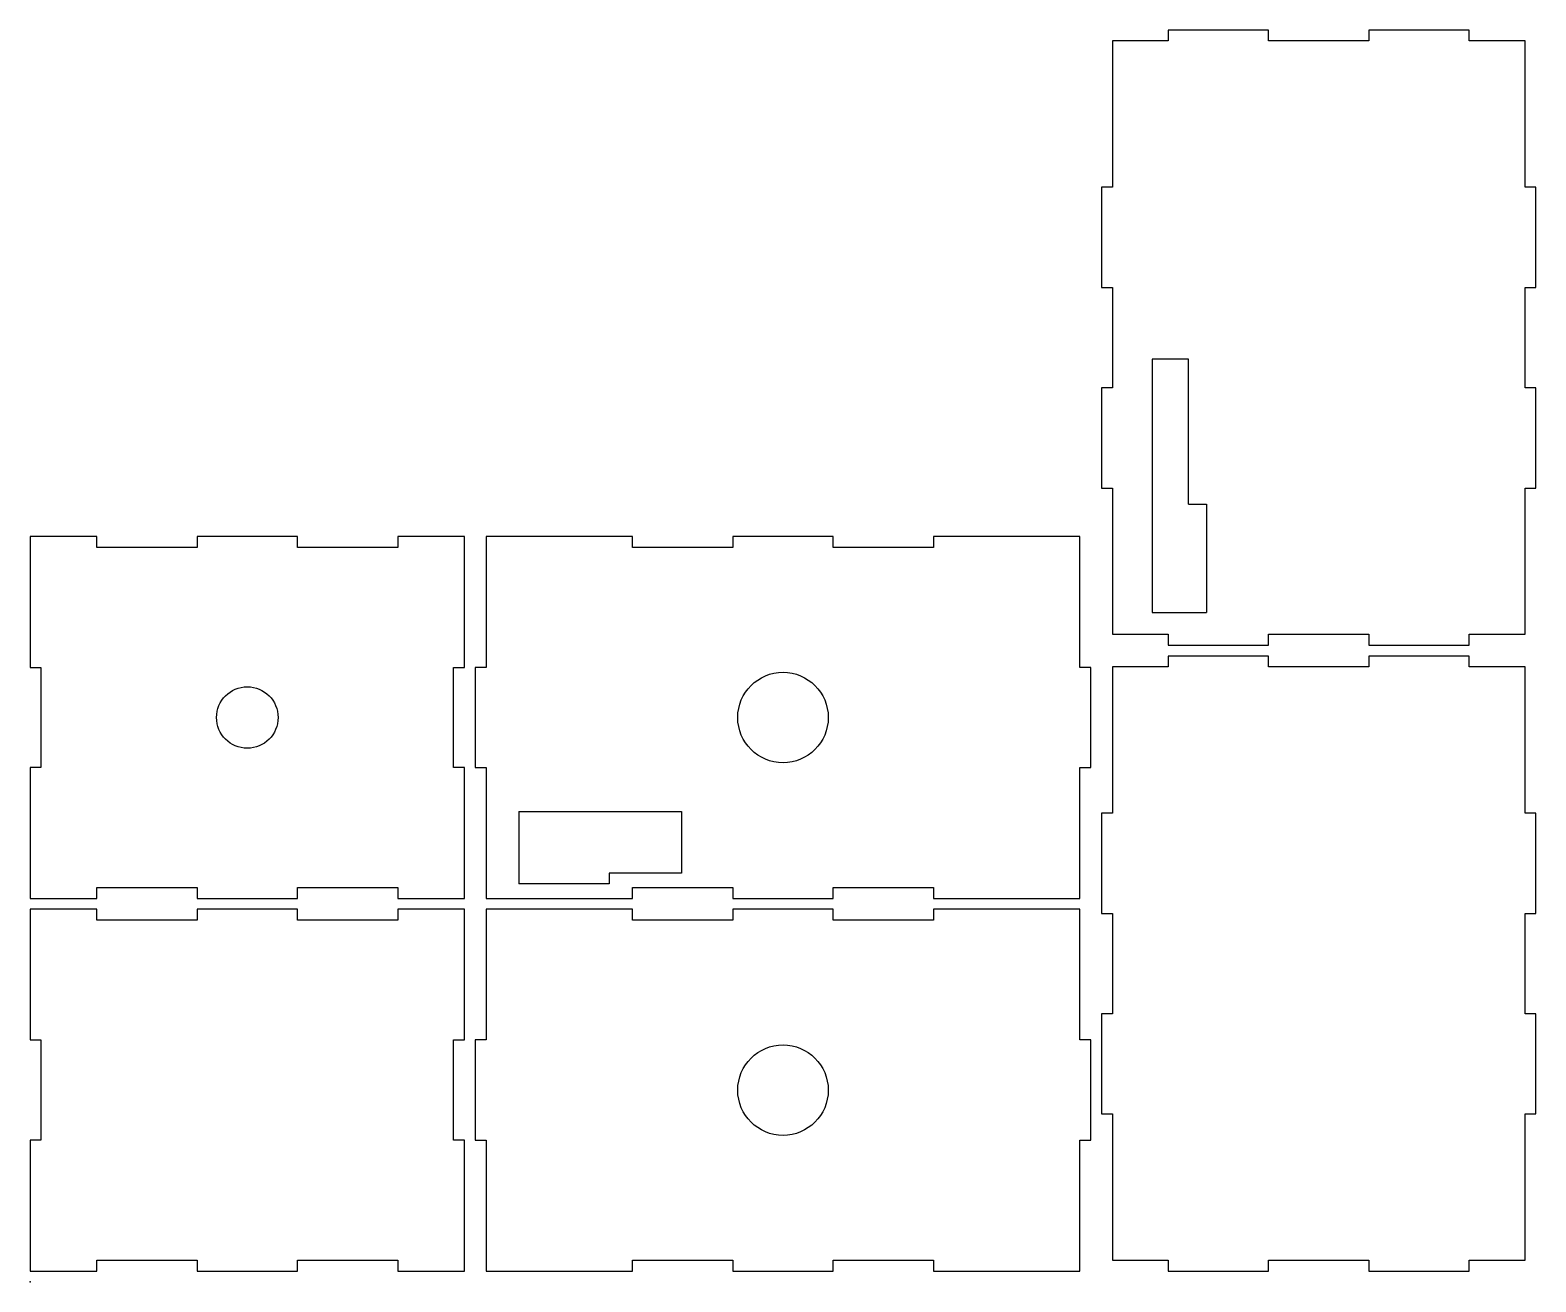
# Model space of a CAD drawing. Header units: centimetres. Extents: x 0 to 41.6, y 0 to 34.6.
import ezdxf

# ---------------------------------------------------------------- set-up
doc = ezdxf.new("R2010")
doc.units = ezdxf.units.CM
doc.header["$MEASUREMENT"] = 0
for name, color, linetype in [('box-edited v1_back_outsideCutPath', 7, 'Continuous'), ('box-edited v1_bottom_outsideCutPath', 7, 'Continuous'), ('box-edited v1_front_outsideCutPath', 7, 'Continuous'), ('box-edited v1_left_outsideCutPath', 7, 'Continuous'), ('box-edited v1_right_outsideCutPath', 7, 'Continuous'), ('box-edited v1_top_outsideCutPath', 7, 'Continuous')]:
    doc.layers.add(name, color=color, linetype=linetype)

msp = doc.modelspace()

# ---------------------------------------------------------------- linework, layer by layer
at = {"layer": 'box-edited v1_back_outsideCutPath'}
for p, q in [((0, 20.6), (0, 16.986205)), ((1.841385, 20.6), (0, 20.6)), ((1.841385, 20.3), (1.841385, 20.6)), ((4.613795, 20.6), (4.613795, 20.3)), ((7.386205, 20.6), (4.613795, 20.6)), ((7.386205, 20.3), (7.386205, 20.6)), ((10.158615, 20.6), (10.158615, 20.3)), ((12, 20.6), (10.158615, 20.6)), ((12, 19.758615), (12, 20.6)), ((4.613795, 20.3), (1.841385, 20.3)), ((10.158615, 20.3), (7.386205, 20.3)), ((12, 16.986205), (12, 19.758615)), ((0, 16.986205), (0.3, 16.986205)), ((0.3, 16.986205), (0.3, 14.213795)), ((11.7, 16.986205), (12, 16.986205)), ((11.7, 14.213795), (11.7, 16.986205)), ((0.3, 14.213795), (0, 14.213795)), ((0, 14.213795), (0, 11.441385)), ((12, 14.213795), (11.7, 14.213795)), ((12, 10.6), (12, 14.213795)), ((0, 11.441385), (0, 10.6)), ((1.841385, 10.9), (4.613795, 10.9)), ((1.841385, 10.6), (1.841385, 10.9)), ((4.613795, 10.9), (4.613795, 10.6)), ((7.386205, 10.9), (10.158615, 10.9)), ((7.386205, 10.6), (7.386205, 10.9)), ((10.158615, 10.9), (10.158615, 10.6)), ((0, 10.6), (1.841385, 10.6)), ((4.613795, 10.6), (7.386205, 10.6)), ((10.158615, 10.6), (12, 10.6))]:
    msp.add_line(p, q, dxfattribs=at)
msp.add_circle((6, 15.6), 0.85, dxfattribs=at)
msp.add_point((0, 0), dxfattribs=at)
at = {"layer": 'box-edited v1_bottom_outsideCutPath'}
for p, q in [((34.213795, 34.6), (31.441385, 34.6)), ((31.441385, 34.6), (31.441385, 34.3)), ((34.213795, 34.3), (34.213795, 34.6)), ((39.758615, 34.6), (36.986205, 34.6)), ((36.986205, 34.6), (36.986205, 34.3)), ((39.758615, 34.3), (39.758615, 34.6)), ((31.441385, 34.3), (29.9, 34.3)), ((29.9, 34.3), (29.9, 30.258615)), ((36.986205, 34.3), (34.213795, 34.3)), ((41.3, 34.3), (39.758615, 34.3)), ((41.3, 33.031025), (41.3, 34.3)), ((41.3, 30.258615), (41.3, 33.031025)), ((29.6, 30.258615), (29.6, 27.486205)), ((29.9, 30.258615), (29.6, 30.258615)), ((41.6, 30.258615), (41.3, 30.258615)), ((41.6, 27.486205), (41.6, 30.258615)), ((29.6, 27.486205), (29.9, 27.486205)), ((29.9, 27.486205), (29.9, 24.713795)), ((41.3, 27.486205), (41.6, 27.486205)), ((41.3, 24.713795), (41.3, 27.486205)), ((31, 25.5), (31, 18.5)), ((32, 25.5), (31, 25.5)), ((32, 21.5), (32, 25.5)), ((29.9, 24.713795), (29.6, 24.713795)), ((29.6, 24.713795), (29.6, 21.941385)), ((41.6, 24.713795), (41.3, 24.713795)), ((41.6, 21.941385), (41.6, 24.713795)), ((29.6, 21.941385), (29.9, 21.941385)), ((29.9, 21.941385), (29.9, 19.168975)), ((41.3, 21.941385), (41.6, 21.941385)), ((41.3, 17.9), (41.3, 21.941385)), ((32, 21.5), (32.5, 21.5)), ((32.5, 21.5), (32.5, 18.5)), ((29.9, 19.168975), (29.9, 17.9)), ((31, 18.5), (32.5, 18.5)), ((29.9, 17.9), (31.441385, 17.9)), ((31.441385, 17.9), (31.441385, 17.6)), ((34.213795, 17.6), (34.213795, 17.9)), ((34.213795, 17.9), (36.986205, 17.9)), ((36.986205, 17.9), (36.986205, 17.6)), ((39.758615, 17.6), (39.758615, 17.9)), ((39.758615, 17.9), (41.3, 17.9)), ((31.441385, 17.6), (34.213795, 17.6)), ((36.986205, 17.6), (39.758615, 17.6))]:
    msp.add_line(p, q, dxfattribs=at)
msp.add_point((0, 0), dxfattribs=at)
at = {"layer": 'box-edited v1_front_outsideCutPath'}
for p, q in [((1.841385, 10.3), (0, 10.3)), ((0, 10.3), (0, 6.686205)), ((1.841385, 10), (1.841385, 10.3)), ((4.613795, 10), (1.841385, 10)), ((4.613795, 10.3), (4.613795, 10)), ((7.386205, 10.3), (4.613795, 10.3)), ((7.386205, 10), (7.386205, 10.3)), ((10.158615, 10), (7.386205, 10)), ((10.158615, 10.3), (10.158615, 10)), ((12, 10.3), (10.158615, 10.3)), ((12, 9.458615), (12, 10.3)), ((12, 6.686205), (12, 9.458615)), ((0, 6.686205), (0.3, 6.686205)), ((0.3, 6.686205), (0.3, 3.913795)), ((11.7, 6.686205), (12, 6.686205)), ((11.7, 3.913795), (11.7, 6.686205)), ((0, 3.913795), (0, 1.141385)), ((0.3, 3.913795), (0, 3.913795)), ((12, 3.913795), (11.7, 3.913795)), ((12, 0.3), (12, 3.913795)), ((0, 1.141385), (0, 0.3)), ((1.841385, 0.3), (1.841385, 0.6)), ((1.841385, 0.6), (4.613795, 0.6)), ((4.613795, 0.6), (4.613795, 0.3)), ((7.386205, 0.3), (7.386205, 0.6)), ((7.386205, 0.6), (10.158615, 0.6)), ((10.158615, 0.6), (10.158615, 0.3)), ((0, 0.3), (1.841385, 0.3)), ((4.613795, 0.3), (7.386205, 0.3)), ((10.158615, 0.3), (12, 0.3))]:
    msp.add_line(p, q, dxfattribs=at)
msp.add_point((0, 0), dxfattribs=at)
at = {"layer": 'box-edited v1_left_outsideCutPath'}
for p, q in [((13.868975, 10.3), (12.6, 10.3)), ((12.6, 10.3), (12.6, 6.686205)), ((16.641385, 10.3), (13.868975, 10.3)), ((16.641385, 10), (16.641385, 10.3)), ((19.413795, 10), (16.641385, 10)), ((22.186205, 10.3), (19.413795, 10.3)), ((19.413795, 10.3), (19.413795, 10)), ((22.186205, 10), (22.186205, 10.3)), ((24.958615, 10), (22.186205, 10)), ((24.958615, 10.3), (24.958615, 10)), ((29, 10.3), (24.958615, 10.3)), ((29, 9.458615), (29, 10.3)), ((29, 6.686205), (29, 9.458615)), ((12.3, 6.686205), (12.3, 3.913795)), ((12.6, 6.686205), (12.3, 6.686205)), ((29.3, 6.686205), (29, 6.686205)), ((29.3, 3.913795), (29.3, 6.686205)), ((12.3, 3.913795), (12.6, 3.913795)), ((12.6, 3.913795), (12.6, 1.141385)), ((29, 3.913795), (29.3, 3.913795)), ((29, 0.3), (29, 3.913795)), ((12.6, 1.141385), (12.6, 0.3)), ((16.641385, 0.6), (19.413795, 0.6)), ((16.641385, 0.3), (16.641385, 0.6)), ((19.413795, 0.6), (19.413795, 0.3)), ((22.186205, 0.3), (22.186205, 0.6)), ((22.186205, 0.6), (24.958615, 0.6)), ((24.958615, 0.6), (24.958615, 0.3)), ((12.6, 0.3), (16.641385, 0.3)), ((19.413795, 0.3), (22.186205, 0.3)), ((24.958615, 0.3), (27.731025, 0.3)), ((27.731025, 0.3), (29, 0.3))]:
    msp.add_line(p, q, dxfattribs=at)
msp.add_circle((20.8, 5.3), 1.25, dxfattribs=at)
msp.add_point((0, 0), dxfattribs=at)
at = {"layer": 'box-edited v1_right_outsideCutPath'}
for p, q in [((13.868975, 20.6), (12.6, 20.6)), ((12.6, 20.6), (12.6, 16.986205)), ((16.641385, 20.6), (13.868975, 20.6)), ((16.641385, 20.3), (16.641385, 20.6)), ((22.186205, 20.6), (19.413795, 20.6)), ((19.413795, 20.6), (19.413795, 20.3)), ((22.186205, 20.3), (22.186205, 20.6)), ((29, 20.6), (24.958615, 20.6)), ((24.958615, 20.6), (24.958615, 20.3)), ((29, 19.758615), (29, 20.6)), ((19.413795, 20.3), (16.641385, 20.3)), ((24.958615, 20.3), (22.186205, 20.3)), ((29, 16.986205), (29, 19.758615)), ((12.6, 16.986205), (12.3, 16.986205)), ((12.3, 16.986205), (12.3, 14.213795)), ((29.3, 16.986205), (29, 16.986205)), ((29.3, 14.213795), (29.3, 16.986205)), ((12.3, 14.213795), (12.6, 14.213795)), ((12.6, 14.213795), (12.6, 11.441385)), ((29, 10.6), (29, 14.213795)), ((29, 14.213795), (29.3, 14.213795)), ((13.5, 13), (13.5, 11)), ((13.5, 13), (18, 13)), ((18, 13), (18, 11.3)), ((12.6, 11.441385), (12.6, 10.6)), ((16, 11.3), (16, 11)), ((18, 11.3), (16, 11.3)), ((16, 11), (13.5, 11)), ((16.641385, 10.9), (19.413795, 10.9)), ((16.641385, 10.6), (16.641385, 10.9)), ((19.413795, 10.9), (19.413795, 10.6)), ((22.186205, 10.9), (24.958615, 10.9)), ((22.186205, 10.6), (22.186205, 10.9)), ((24.958615, 10.9), (24.958615, 10.6)), ((12.6, 10.6), (16.641385, 10.6)), ((19.413795, 10.6), (22.186205, 10.6)), ((24.958615, 10.6), (27.731025, 10.6)), ((27.731025, 10.6), (29, 10.6))]:
    msp.add_line(p, q, dxfattribs=at)
msp.add_circle((20.8, 15.6), 1.25, dxfattribs=at)
msp.add_point((0, 0), dxfattribs=at)
at = {"layer": 'box-edited v1_top_outsideCutPath'}
for p, q in [((31.441385, 17.3), (31.441385, 17)), ((34.213795, 17.3), (31.441385, 17.3)), ((34.213795, 17), (34.213795, 17.3)), ((39.758615, 17.3), (36.986205, 17.3)), ((36.986205, 17.3), (36.986205, 17)), ((39.758615, 17), (39.758615, 17.3)), ((31.441385, 17), (29.9, 17)), ((29.9, 17), (29.9, 12.958615)), ((36.986205, 17), (34.213795, 17)), ((41.3, 17), (39.758615, 17)), ((41.3, 15.731025), (41.3, 17)), ((41.3, 12.958615), (41.3, 15.731025)), ((29.9, 12.958615), (29.6, 12.958615)), ((29.6, 12.958615), (29.6, 10.186205)), ((41.6, 12.958615), (41.3, 12.958615)), ((41.6, 10.186205), (41.6, 12.958615)), ((29.6, 10.186205), (29.9, 10.186205)), ((29.9, 10.186205), (29.9, 7.413795)), ((41.3, 10.186205), (41.6, 10.186205)), ((41.3, 7.413795), (41.3, 10.186205)), ((29.9, 7.413795), (29.6, 7.413795)), ((29.6, 7.413795), (29.6, 4.641385)), ((41.6, 7.413795), (41.3, 7.413795)), ((41.6, 4.641385), (41.6, 7.413795)), ((29.6, 4.641385), (29.9, 4.641385)), ((29.9, 4.641385), (29.9, 1.868975)), ((41.3, 0.6), (41.3, 4.641385)), ((41.3, 4.641385), (41.6, 4.641385)), ((29.9, 1.868975), (29.9, 0.6)), ((29.9, 0.6), (31.441385, 0.6)), ((31.441385, 0.6), (31.441385, 0.3)), ((34.213795, 0.6), (36.986205, 0.6)), ((34.213795, 0.3), (34.213795, 0.6)), ((36.986205, 0.6), (36.986205, 0.3)), ((39.758615, 0.3), (39.758615, 0.6)), ((39.758615, 0.6), (41.3, 0.6)), ((31.441385, 0.3), (34.213795, 0.3)), ((36.986205, 0.3), (39.758615, 0.3))]:
    msp.add_line(p, q, dxfattribs=at)
msp.add_point((0, 0), dxfattribs=at)

doc.saveas('drawing.dxf')
